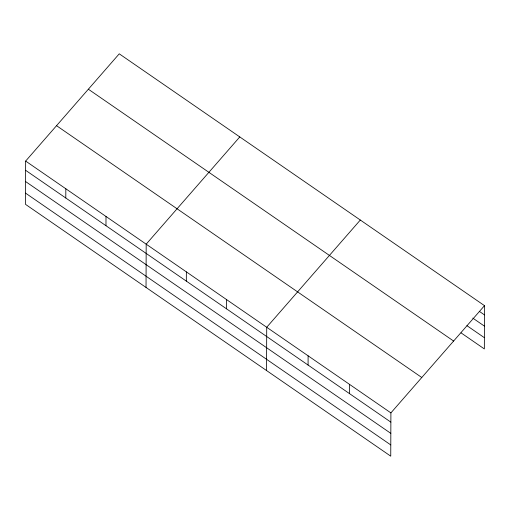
<?xml version="1.0" encoding="UTF-8"?>
<svg xmlns="http://www.w3.org/2000/svg" width="510" height="510" viewBox="0 0 510 510"><rect width="100%" height="100%" fill="white"/><g stroke="black" fill="none" stroke-linecap="round" stroke-linejoin="round"><path stroke-width="0.76" d="M25.653 161.071L25.5 204.344L390.749 456.176L390.902 412.896L484.5 305.656L119.251 53.824L25.653 161.071L390.902 412.896M65.796 198.007L65.828 188.77M105.972 225.713L106.003 216.469M146.032 287.449L146.185 244.169L239.783 136.929M186.328 281.112L186.36 271.875M226.504 308.818L226.542 299.574M266.564 370.553L266.717 327.273L360.315 220.033M308.078 365.058L308.11 355.814M349.478 393.599L349.509 384.355M484.5 305.656L484.347 348.929L461.065 332.877M479.292 311.323L484.468 314.893M472.789 318.1L484.43 326.126M466.924 325.66L484.385 337.697M88.364 89.218L453.613 341.043M56.54 125.677L421.789 377.508M25.621 170.308L390.87 422.14M25.576 181.541L390.832 433.372M25.538 193.118L390.787 444.943"/></g></svg>
